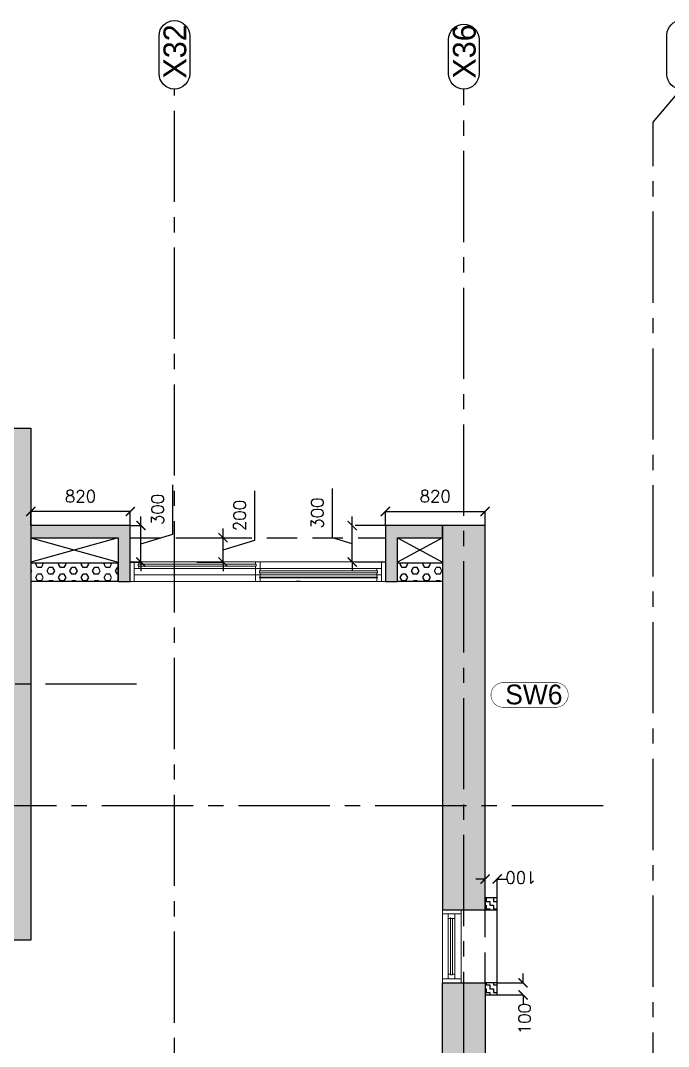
# Model space of a CAD drawing. Header units: millimetres. Extents: x 1181448 to 1317632, y -5734806 to -5633961.
# Drawn here: x 1213328 to 1218662, y -5706174 to -5697736 of the extents above; entities that cross this region are included whole.
import ezdxf

# ---------------------------------------------------------------- set-up
doc = ezdxf.new("R2010")
doc.units = ezdxf.units.MM
doc.header["$LTSCALE"] = 1000
doc.header["$MEASUREMENT"] = 0
for name, pattern in [('2BHK-A - BACK$0$AUDIT_D_120904163729-0', [0]), ('AUDIT_D_120904163729-0', [0]), ('T8(T9 IS SIMILAR) - TYPICAL FLOOR ELEVATION$1$AUDIT_D_120904163729-0', [0]), ('T8(T9 IS SIMILAR) - TYPICAL FLOOR ELEVATION$1$HIDDEN', [0.375, 0.25, -0.125]), ('T8_REFUGE COLUMNS$0$AUDIT_D_120904163729-0', [0]), ('T8_REFUGE COLUMNS$0$CENTER2', [1.125, 0.75, -0.125, 0.125, -0.125])]:
    doc.linetypes.add(name, pattern=pattern)
doc.layers.get('0').update_dxf_attribs({"linetype": 'AUDIT_D_120904163729-0'})
for name, color, linetype in [('2BHK-A - BACK$0$A-HATCH -160', 251, '2BHK-A - BACK$0$AUDIT_D_120904163729-0'), ('A_dim', 1, 'Continuous'), ('T8(T9 IS SIMILAR) - REFUGE FLOOR$1$A_rail', 253, 'Continuous'), ('T8(T9 IS SIMILAR) - TYPICAL FLOOR ELEVATION$0$A-DIM', 1, 'T8(T9 IS SIMILAR) - TYPICAL FLOOR ELEVATION$1$AUDIT_D_120904163729-0'), ('T8(T9 IS SIMILAR) - TYPICAL FLOOR ELEVATION$1$A-WALL HATCH', 252, 'T8(T9 IS SIMILAR) - TYPICAL FLOOR ELEVATION$1$AUDIT_D_120904163729-0'), ('T8(T9 IS SIMILAR) - TYPICAL FLOOR ELEVATION$1$A-WALL-FEATURES', 6, 'T8(T9 IS SIMILAR) - TYPICAL FLOOR ELEVATION$1$AUDIT_D_120904163729-0'), ('T8_REFUGE COLUMNS$0$A-CENTERLINE', 193, 'T8_REFUGE COLUMNS$0$CENTER2'), ('T8_REFUGE COLUMNS$0$A-COLUMN GRID NUMBERING', 4, 'T8_REFUGE COLUMNS$0$AUDIT_D_120904163729-0'), ('T8_REFUGE COLUMNS$1$A-RCC COLS', 3, 'Continuous')]:
    doc.layers.add(name, color=color, linetype=linetype)
for name, color, linetype, lineweight in [('2BHK-A - BACK$1$A-WALL- 160', 6, 'Continuous', 30), ('2BHK-A - BACK$1$Window', 4, 'Continuous', 20), ('T8(T9 IS SIMILAR) - REFUGE FLOOR$0$D&W', 8, 'Continuous', 25), ('T8_REFUGE COLUMNS$0$A-COLUMN NO size reduce', 81, 'Continuous', 25)]:
    doc.layers.add(name, color=color, linetype=linetype, lineweight=lineweight)
doc.layers.add('T8_REFUGE COLUMNS$0$COL-HATCH', color=7, linetype='Continuous', lineweight=25, true_color=0xa3a3a3)
doc.styles.add('T8(T9 IS SIMILAR) - TYPICAL FLOOR ELEVATION$0$Romans 1', font='romans.shx', dxfattribs={"height": 100})
doc.styles.add('T8_REFUGE COLUMNS$0$STANDARD', font='GOTHIC.TTF')
doc.dimstyles.new('T8(T9 IS SIMILAR) - TYPICAL FLOOR ELEVATION$0$ALPINE S', dxfattribs={"dimscale": 0, "dimtxt": 100, "dimasz": 75, "dimexe": 0, "dimexo": 0, "dimgap": 75, "dimtad": 1, "dimdec": 0, "dimzin": 0, "dimdsep": 46, "dimtxsty": 'T8(T9 IS SIMILAR) - TYPICAL FLOOR ELEVATION$0$Romans 1', "dimblk": 'T8(T9 IS SIMILAR) - TYPICAL FLOOR ELEVATION$0$_ArchTick', "dimcen": 0.09, "dimclrd": 256, "dimclre": 256, "dimclrt": 7, "dimadec": 0, "dimazin": 0, "dimtfac": 1, "dimtdec": 0, "dimtofl": 0, "dimtmove": 1, "dimatfit": 0, "dimldrblk": 'T8(T9 IS SIMILAR) - TYPICAL FLOOR ELEVATION$0$_Open90', "dimfxl": 1, "dimtolj": 1, "dimtzin": 0, "dimarcsym": 0})

# ---------------------------------------------------------------- blocks, each defined once
blk = doc.blocks.new('T8_REFUGE COLUMNS')
at = {"layer": 'T8_REFUGE COLUMNS$0$COL-HATCH', "linetype": 'ByBlock'}
h = blk.add_hatch(color=256, dxfattribs=at)
h.dxf.hatch_style = 1
h.paths.add_polyline_path([(1213162.1, -5701089.9), (1213412.1, -5701089.9), (1213412.1, -5705299.9), (1213162.1, -5705299.9)])
h = blk.add_hatch(color=256, dxfattribs=at)
h.dxf.hatch_style = 1
h.paths.add_polyline_path([(1217152.1, -5701889.9), (1216802.1, -5701889.9), (1216802.1, -5705049.9), (1217152.1, -5705049.9)])
h = blk.add_hatch(color=256, dxfattribs=at)
h.dxf.hatch_style = 1
h.paths.add_polyline_path([(1216802.1, -5705649.9), (1217152.1, -5705649.9), (1217152.1, -5706499.9), (1216802.1, -5706499.9)])
at = {"layer": 'T8_REFUGE COLUMNS$0$A-CENTERLINE'}
for p, q in [((1214597.1, -5722853.5), (1214597.1, -5698299.6)), ((1216977.1, -5728808.5), (1216977.1, -5698299.6)), ((1218537.1, -5698573.6), (1218766.4, -5698299.6)), ((1218537.1, -5714683.2), (1218537.1, -5698573.6)), ((1214284.1, -5703194.9), (1182156.9, -5703194.9)), ((1218123.2, -5704194.9), (1182156.9, -5704194.9))]:
    blk.add_line(p, q, dxfattribs=at)
at = {"layer": 'T8_REFUGE COLUMNS$0$A-COLUMN GRID NUMBERING', "linetype": 'ByBlock'}
for points in [[(1214720.6, -5698173.8, -1), (1214469, -5698173.8), (1214469, -5697862.2, -1), (1214720.6, -5697862.2)], [(1217102.9, -5698173.8, -1), (1216851.2, -5698173.8), (1216851.2, -5697893.3, -1), (1217102.9, -5697893.3)], [(1218883.6, -5698182.4, -1), (1218649.2, -5698182.4), (1218649.2, -5697853.6, -1), (1218883.6, -5697853.6)]]:
    blk.add_lwpolyline(points, format="xyb", close=True, dxfattribs=at)
at = {"layer": 'T8_REFUGE COLUMNS$0$A-COLUMN NO size reduce', "linetype": 'ByBlock', "const_width": 3.9}
blk.add_lwpolyline([(1217302.2, -5703384.5, -1), (1217302.2, -5703181.3), (1217735.3, -5703181.3, -1), (1217735.3, -5703384.5)], format="xyb", close=True, dxfattribs=at)
at = {"layer": 'T8_REFUGE COLUMNS$1$A-RCC COLS', "linetype": 'ByBlock'}
for points in [[(1213162.1, -5701089.9), (1213412.1, -5701089.9), (1213412.1, -5705299.9), (1213162.1, -5705299.9)], [(1217152.1, -5701889.9), (1216802.1, -5701889.9), (1216802.1, -5705049.9), (1217152.1, -5705049.9)], [(1216802.1, -5705649.9), (1217152.1, -5705649.9), (1217152.1, -5706499.9), (1216802.1, -5706499.9)]]:
    blk.add_lwpolyline(points, close=True, dxfattribs=at)
at = {"layer": 'T8_REFUGE COLUMNS$0$A-COLUMN GRID NUMBERING', "linetype": 'ByBlock', "char_height": 187.5, "attachment_point": 1, "rotation": 90, "style": 'T8_REFUGE COLUMNS$0$STANDARD'}
for s, insert in [('X32', (1214505, -5698213.8)), ('X36', (1216887.2, -5698213.9))]:
    blk.add_mtext_dynamic_manual_height_columns(s, width=444.685, gutter_width=500, heights=[0], dxfattribs=dict(at, insert=insert))
at = {"layer": 'T8_REFUGE COLUMNS$0$A-COLUMN NO size reduce', "linetype": 'ByBlock', "insert": (1217318.4, -5703197.6), "char_height": 162.5, "attachment_point": 1, "style": 'T8_REFUGE COLUMNS$0$STANDARD'}
blk.add_mtext_dynamic_manual_height_columns('SW6', width=1477.253, gutter_width=500, heights=[0], dxfattribs=at)
blk = doc.blocks.new('2BHK-A - BACK$1$2100')
at = {"layer": '2BHK-A - BACK$1$Window', "color": 1, "lineweight": 13}
for p, q in [((1150876.5, -5693344.1), (1148842.5, -5693344.1)), ((1149840.7, -5693344.1), (1148880, -5693344.1)), ((1149840.7, -5693397.4), (1148880, -5693397.4)), ((1149840.7, -5693397.4), (1149878.2, -5693397.4)), ((1149878.2, -5693397.4), (1150876.5, -5693397.4)), ((1148842.5, -5693450.8), (1148842.5, -5693450.8)), ((1149840.7, -5693504.1), (1148842.5, -5693504.1)), ((1149840.7, -5693450.8), (1148880, -5693450.8)), ((1150839, -5693450.8), (1149878.2, -5693450.8)), ((1150839, -5693504.1), (1149878.2, -5693504.1))]:
    blk.add_line(p, q, dxfattribs=at)
at = {"layer": '2BHK-A - BACK$1$Window', "color": 5, "lineweight": 13}
for p, q in [((1149840.7, -5693374.4), (1148880, -5693374.4)), ((1149840.7, -5693378.9), (1148880, -5693378.9)), ((1149840.7, -5693416), (1148880, -5693416)), ((1149840.7, -5693432.2), (1148880, -5693432.2)), ((1150839, -5693469.3), (1149878.2, -5693469.3)), ((1150839, -5693485.5), (1149878.2, -5693485.5))]:
    blk.add_line(p, q, dxfattribs=at)
at = {"layer": '2BHK-A - BACK$1$Window', "color": 4, "lineweight": 13}
for points in [[(1148842.5, -5693344.1), (1148809.5, -5693344.1), (1148809.5, -5693504.1), (1148842.5, -5693504.1)], [(1148880, -5693378.9), (1148880, -5693397.4), (1148842.5, -5693397.4), (1148842.5, -5693344.1), (1148880, -5693344.1), (1148880, -5693374.4), (1148875.5, -5693374.4), (1148875.5, -5693378.9)], [(1149840.7, -5693378.9), (1149840.7, -5693397.4), (1149878.2, -5693397.4), (1149878.2, -5693344.1), (1149840.7, -5693344.1), (1149840.7, -5693374.4), (1149845.2, -5693374.4), (1149845.2, -5693378.9)], [(1150909.5, -5693344.1), (1150876.5, -5693344.1), (1150876.5, -5693504.1), (1150909.5, -5693504.1)], [(1148880, -5693432.2), (1148880, -5693450.8), (1148842.5, -5693450.8), (1148842.5, -5693397.4), (1148880, -5693397.4), (1148880, -5693416), (1148875.5, -5693416), (1148875.5, -5693432.2)], [(1149840.7, -5693432.2), (1149840.7, -5693450.8), (1149878.2, -5693450.8), (1149878.2, -5693397.4), (1149840.7, -5693397.4), (1149840.7, -5693416), (1149845.2, -5693416), (1149845.2, -5693432.2)], [(1149878.2, -5693485.5), (1149878.2, -5693504.1), (1149840.7, -5693504.1), (1149840.7, -5693450.8), (1149878.2, -5693450.8), (1149878.2, -5693469.3), (1149873.7, -5693469.3), (1149873.7, -5693485.5)], [(1150839, -5693485.5), (1150839, -5693504.1), (1150876.5, -5693504.1), (1150876.5, -5693450.8), (1150839, -5693450.8), (1150839, -5693469.3), (1150843.5, -5693469.3), (1150843.5, -5693485.5)]]:
    blk.add_lwpolyline(points, close=True, dxfattribs=at)
blk = doc.blocks.new('2BHK-A - BACK')
at = {"layer": '2BHK-A - BACK$0$A-HATCH -160', "linetype": 'ByBlock'}
h = blk.add_hatch(dxfattribs=at)
h.set_pattern_fill('HEX', color=256, scale=250)
h.set_pattern_definition([(9e-15, (-0.22, 0.45), (-1e-29, 54.12658774), [31.25, -62.5]), (120, (-0.22, 0.45), (-46.875, -27.06329387), [31.25, -62.5]), (60, (31.03, 0.45), (-46.875, 27.06329387), [31.25, -62.5])])
h.paths.add_polyline_path([(1195742.4, -5702199.2), (1196112.6, -5702199.2), (1196112.6, -5702349.2), (1195742.4, -5702349.2)])
h.paths.add_polyline_path([(1198412.6, -5702349.2), (1199132.1, -5702349.2), (1199132.1, -5702199.2), (1198412.6, -5702199.2)])
at = {"layer": '2BHK-A - BACK$1$A-WALL- 160', "linetype": 'ByBlock'}
for p, q in [((1195742.4, -5702199.2), (1196112.6, -5702199.2)), ((1196112.6, -5702349.2), (1196112.6, -5702199.2)), ((1198412.6, -5702199.2), (1199132.1, -5702199.2)), ((1198412.6, -5702349.2), (1198412.6, -5702199.2)), ((1195742.4, -5702349.2), (1196112.6, -5702349.2)), ((1196910.6, -5702349.2), (1196948.1, -5702349.2)), ((1198412.6, -5702349.2), (1199132.1, -5702349.2))]:
    blk.add_line(p, q, dxfattribs=at)
at = {"layer": '2BHK-A - BACK$1$Window', "color": 1, "lineweight": 13}
for p, q in [((1195589.3, -5705083.3), (1195589.3, -5705617.3, 0)), ((1195642.6, -5705150.5), (1195642.6, -5705083.3)), ((1195642.6, -5705579.8, 0), (1195642.6, -5705120.8)), ((1195642.6, -5705120.8), (1195642.6, -5705617.3, 0)), ((1195696, -5705579.8, 0), (1195696, -5705083.3)), ((1195742.6, -5705617.3, 0), (1195742.6, -5705083.3))]:
    blk.add_line(p, q, dxfattribs=at)
at = {"layer": '2BHK-A - BACK$1$Window', "color": 5, "lineweight": 13}
for p, q in [((1195661.2, -5705579.8, 0), (1195661.2, -5705120.8)), ((1195677.4, -5705579.8, 0), (1195677.4, -5705120.8))]:
    blk.add_line(p, q, dxfattribs=at)
at = {"layer": '2BHK-A - BACK$1$Window', "color": 4, "lineweight": 13, "elevation": 0}
for points in [[(1195589.3, -5705083.3), (1195589.3, -5705050.3), (1195742.6, -5705050.3), (1195742.6, -5705083.3)], [(1195677.4, -5705120.8), (1195696, -5705120.8), (1195696, -5705083.3), (1195642.6, -5705083.3), (1195642.6, -5705120.8), (1195672.9, -5705120.8), (1195672.9, -5705116.3), (1195677.4, -5705116.3)], [(1195677.4, -5705579.8), (1195696, -5705579.8), (1195696, -5705617.3), (1195642.6, -5705617.3), (1195642.6, -5705579.8), (1195661.2, -5705579.8), (1195661.2, -5705584.3), (1195677.4, -5705584.3)], [(1195589.3, -5705650.3), (1195589.3, -5705617.3), (1195742.6, -5705617.3), (1195742.6, -5705650.3)]]:
    blk.add_lwpolyline(points, close=True, dxfattribs=at)
at = {"layer": '2BHK-A - BACK$1$A-WALL- 160', "linetype": 'ByBlock', "xscale": -1, "rotation": 180}
blk.add_blockref('2BHK-A - BACK$1$2100', (47403.1, -11395693.4), dxfattribs=at)
blk = doc.blocks.new('T8(T9 IS SIMILAR) - TYPICAL FLOOR ELEVATION$0$_ArchTick')
at = {"color": 0, "linetype": 'ByBlock', "const_width": 0.15}
blk.add_lwpolyline([(-0.5, -0.5), (0.5, 0.5)], dxfattribs=at)
blk = doc.blocks.new('*D2226')
at = {"layer": 'T8(T9 IS SIMILAR) - TYPICAL FLOOR ELEVATION$0$A-DIM', "lineweight": -2, "transparency": 16777216}
for p, q in [((1215895.9, -5701990.9), (1215895.9, -5701583.8)), ((1216058.4, -5701889.7), (1216058.4, -5701814.7)), ((1216058.4, -5702189.7), (1216058.4, -5701889.7)), ((1216058.4, -5702039.7), (1215895.9, -5701990.9)), ((1216058.4, -5702189.7), (1216058.4, -5702264.7))]:
    blk.add_line(p, q, dxfattribs=at)
at = {"layer": 'T8(T9 IS SIMILAR) - TYPICAL FLOOR ELEVATION$0$A-DIM', "linetype": 'T8(T9 IS SIMILAR) - TYPICAL FLOOR ELEVATION$1$HIDDEN', "lineweight": -2, "transparency": 16777216}
for p, q in [((1216331.8, -5701889.7), (1216058.4, -5701889.7)), ((1216331.8, -5702189.7), (1216058.4, -5702189.7))]:
    blk.add_line(p, q, dxfattribs=at)
at = {"layer": 'T8(T9 IS SIMILAR) - TYPICAL FLOOR ELEVATION$0$A-DIM', "linetype": 'ByBlock', "lineweight": -2, "transparency": 16777216, "xscale": 75, "yscale": 75, "zscale": 75}
for p, rotation in [((1216058.4, -5701889.7), 270), ((1216058.4, -5702189.7), 90)]:
    blk.add_blockref('T8(T9 IS SIMILAR) - TYPICAL FLOOR ELEVATION$0$_ArchTick', p, dxfattribs=dict(at, rotation=rotation))
at = {"layer": 'T8(T9 IS SIMILAR) - TYPICAL FLOOR ELEVATION$0$A-DIM', "color": 7, "linetype": 'ByBlock', "transparency": 16777216, "insert": (1215770.9, -5701787.4), "char_height": 100, "attachment_point": 5, "rotation": 90, "style": 'T8(T9 IS SIMILAR) - TYPICAL FLOOR ELEVATION$0$Romans 1'}
blk.add_mtext('\\A1;300', dxfattribs=at)
blk = doc.blocks.new('T8(T9 IS SIMILAR) - TYPICAL FLOOR ELEVATION$0$_Open90')
at = {"color": 0, "linetype": 'ByBlock', "lineweight": -2}
for p, q in [((0, 0), (-1, 0)), ((-0.5, 0.5), (0, 0)), ((0, 0), (-0.5, -0.5))]:
    blk.add_line(p, q, dxfattribs=at)
blk = doc.blocks.new('*D2227')
at = {"layer": 'T8(T9 IS SIMILAR) - TYPICAL FLOOR ELEVATION$0$A-DIM', "linetype": 'T8(T9 IS SIMILAR) - TYPICAL FLOOR ELEVATION$1$HIDDEN', "lineweight": -2, "transparency": 16777216}
for p, q in [((1216331.8, -5701889.7), (1216331.8, -5701773.5)), ((1217151.9, -5701889.7), (1217151.9, -5701773.5))]:
    blk.add_line(p, q, dxfattribs=at)
at = {"layer": 'T8(T9 IS SIMILAR) - TYPICAL FLOOR ELEVATION$0$A-DIM', "lineweight": -2, "transparency": 16777216}
blk.add_line((1216331.8, -5701773.5), (1217151.9, -5701773.5), dxfattribs=at)
at = {"layer": 'T8(T9 IS SIMILAR) - TYPICAL FLOOR ELEVATION$0$A-DIM', "linetype": 'ByBlock', "lineweight": -2, "transparency": 16777216, "xscale": 75, "yscale": 75, "zscale": 75, "rotation": 180}
blk.add_blockref('T8(T9 IS SIMILAR) - TYPICAL FLOOR ELEVATION$0$_ArchTick', (1216331.8, -5701773.5), dxfattribs=at)
at = {"layer": 'T8(T9 IS SIMILAR) - TYPICAL FLOOR ELEVATION$0$A-DIM', "linetype": 'ByBlock', "lineweight": -2, "transparency": 16777216, "xscale": 75, "yscale": 75, "zscale": 75}
blk.add_blockref('T8(T9 IS SIMILAR) - TYPICAL FLOOR ELEVATION$0$_ArchTick', (1217151.9, -5701773.5), dxfattribs=at)
at = {"layer": 'T8(T9 IS SIMILAR) - TYPICAL FLOOR ELEVATION$0$A-DIM', "color": 7, "linetype": 'ByBlock', "transparency": 16777216, "insert": (1216741.9, -5701648.5), "char_height": 100, "attachment_point": 5, "style": 'T8(T9 IS SIMILAR) - TYPICAL FLOOR ELEVATION$0$Romans 1'}
blk.add_mtext('\\A1;820', dxfattribs=at)
blk = doc.blocks.new('*D2228')
at = {"layer": 'T8(T9 IS SIMILAR) - TYPICAL FLOOR ELEVATION$0$A-DIM', "linetype": 'T8(T9 IS SIMILAR) - TYPICAL FLOOR ELEVATION$1$HIDDEN', "lineweight": -2, "transparency": 16777216}
for p, q in [((1213412.3, -5701889.7), (1213412.3, -5701773.5)), ((1214231.8, -5701889.7), (1214231.8, -5701773.5))]:
    blk.add_line(p, q, dxfattribs=at)
at = {"layer": 'T8(T9 IS SIMILAR) - TYPICAL FLOOR ELEVATION$0$A-DIM', "lineweight": -2, "transparency": 16777216}
blk.add_line((1214231.8, -5701773.5), (1213412.3, -5701773.5), dxfattribs=at)
at = {"layer": 'T8(T9 IS SIMILAR) - TYPICAL FLOOR ELEVATION$0$A-DIM', "linetype": 'ByBlock', "lineweight": -2, "transparency": 16777216, "xscale": 75, "yscale": 75, "zscale": 75, "rotation": 180}
blk.add_blockref('T8(T9 IS SIMILAR) - TYPICAL FLOOR ELEVATION$0$_ArchTick', (1213412.3, -5701773.5), dxfattribs=at)
at = {"layer": 'T8(T9 IS SIMILAR) - TYPICAL FLOOR ELEVATION$0$A-DIM', "linetype": 'ByBlock', "lineweight": -2, "transparency": 16777216, "xscale": 75, "yscale": 75, "zscale": 75}
blk.add_blockref('T8(T9 IS SIMILAR) - TYPICAL FLOOR ELEVATION$0$_ArchTick', (1214231.8, -5701773.5), dxfattribs=at)
at = {"layer": 'T8(T9 IS SIMILAR) - TYPICAL FLOOR ELEVATION$0$A-DIM', "color": 7, "linetype": 'ByBlock', "transparency": 16777216, "insert": (1213822, -5701648.5), "char_height": 100, "attachment_point": 5, "style": 'T8(T9 IS SIMILAR) - TYPICAL FLOOR ELEVATION$0$Romans 1'}
blk.add_mtext('\\A1;820', dxfattribs=at)
blk = doc.blocks.new('*D2229')
at = {"layer": 'T8(T9 IS SIMILAR) - TYPICAL FLOOR ELEVATION$0$A-DIM', "lineweight": -2, "transparency": 16777216}
for p, q in [((1215257.7, -5702010.9), (1215257.7, -5701603.8)), ((1214995.2, -5701989.7), (1214995.2, -5701914.7)), ((1214995.2, -5702189.7), (1214995.2, -5701989.7)), ((1214995.2, -5702089.7), (1215257.7, -5702010.9)), ((1214995.2, -5702189.7), (1214995.2, -5702264.7))]:
    blk.add_line(p, q, dxfattribs=at)
at = {"layer": 'T8(T9 IS SIMILAR) - TYPICAL FLOOR ELEVATION$0$A-DIM', "linetype": 'T8(T9 IS SIMILAR) - TYPICAL FLOOR ELEVATION$1$HIDDEN', "lineweight": -2, "transparency": 16777216}
for p, q in [((1214778.9, -5701989.7), (1214995.2, -5701989.7)), ((1214778.9, -5702189.7), (1214995.2, -5702189.7))]:
    blk.add_line(p, q, dxfattribs=at)
at = {"layer": 'T8(T9 IS SIMILAR) - TYPICAL FLOOR ELEVATION$0$A-DIM', "linetype": 'ByBlock', "lineweight": -2, "transparency": 16777216, "xscale": 75, "yscale": 75, "zscale": 75}
for p, rotation in [((1214995.2, -5701989.7), 270), ((1214995.2, -5702189.7), 90)]:
    blk.add_blockref('T8(T9 IS SIMILAR) - TYPICAL FLOOR ELEVATION$0$_ArchTick', p, dxfattribs=dict(at, rotation=rotation))
at = {"layer": 'T8(T9 IS SIMILAR) - TYPICAL FLOOR ELEVATION$0$A-DIM', "color": 7, "linetype": 'ByBlock', "transparency": 16777216, "insert": (1215132.7, -5701807.4), "char_height": 100, "attachment_point": 5, "rotation": 90, "style": 'T8(T9 IS SIMILAR) - TYPICAL FLOOR ELEVATION$0$Romans 1'}
blk.add_mtext('\\A1;200', dxfattribs=at)
blk = doc.blocks.new('*D2230')
at = {"layer": 'T8(T9 IS SIMILAR) - TYPICAL FLOOR ELEVATION$0$A-DIM', "lineweight": -2, "transparency": 16777216}
for p, q in [((1214582, -5701960.9), (1214582, -5701553.8)), ((1214319.5, -5701889.7), (1214319.5, -5701814.7)), ((1214319.5, -5702189.7), (1214319.5, -5701889.7)), ((1214319.5, -5702039.7), (1214582, -5701960.9)), ((1214319.5, -5702189.7), (1214319.5, -5702264.7))]:
    blk.add_line(p, q, dxfattribs=at)
at = {"layer": 'T8(T9 IS SIMILAR) - TYPICAL FLOOR ELEVATION$0$A-DIM', "linetype": 'T8(T9 IS SIMILAR) - TYPICAL FLOOR ELEVATION$1$HIDDEN', "lineweight": -2, "transparency": 16777216}
for p, q in [((1214231.8, -5701889.7), (1214319.5, -5701889.7)), ((1214231.8, -5702189.7), (1214319.5, -5702189.7))]:
    blk.add_line(p, q, dxfattribs=at)
at = {"layer": 'T8(T9 IS SIMILAR) - TYPICAL FLOOR ELEVATION$0$A-DIM', "linetype": 'ByBlock', "lineweight": -2, "transparency": 16777216, "xscale": 75, "yscale": 75, "zscale": 75}
for p, rotation in [((1214319.5, -5701889.7), 270), ((1214319.5, -5702189.7), 90)]:
    blk.add_blockref('T8(T9 IS SIMILAR) - TYPICAL FLOOR ELEVATION$0$_ArchTick', p, dxfattribs=dict(at, rotation=rotation))
at = {"layer": 'T8(T9 IS SIMILAR) - TYPICAL FLOOR ELEVATION$0$A-DIM', "color": 7, "linetype": 'ByBlock', "transparency": 16777216, "insert": (1214457, -5701757.4), "char_height": 100, "attachment_point": 5, "rotation": 90, "style": 'T8(T9 IS SIMILAR) - TYPICAL FLOOR ELEVATION$0$Romans 1'}
blk.add_mtext('\\A1;300', dxfattribs=at)
blk = doc.blocks.new('*D2259')
at = {"layer": 'T8(T9 IS SIMILAR) - TYPICAL FLOOR ELEVATION$0$A-DIM', "lineweight": -2, "transparency": 16777216}
for p, q in [((1217464.4, -5705649.9), (1217464.4, -5705574.9)), ((1217464.4, -5705749.9), (1217464.4, -5705824.9))]:
    blk.add_line(p, q, dxfattribs=at)
at = {"layer": 'T8(T9 IS SIMILAR) - TYPICAL FLOOR ELEVATION$0$A-DIM', "linetype": 'T8(T9 IS SIMILAR) - TYPICAL FLOOR ELEVATION$1$HIDDEN', "lineweight": -2, "transparency": 16777216}
for p, q in [((1217252.5, -5705649.9), (1217464.4, -5705649.9)), ((1217252.5, -5705749.9), (1217464.4, -5705749.9))]:
    blk.add_line(p, q, dxfattribs=at)
at = {"layer": 'T8(T9 IS SIMILAR) - TYPICAL FLOOR ELEVATION$0$A-DIM', "linetype": 'ByBlock', "lineweight": -2, "transparency": 16777216, "xscale": 75, "yscale": 75, "zscale": 75}
for p, rotation in [((1217464.4, -5705649.9), 270), ((1217464.4, -5705749.9), 90)]:
    blk.add_blockref('T8(T9 IS SIMILAR) - TYPICAL FLOOR ELEVATION$0$_ArchTick', p, dxfattribs=dict(at, rotation=rotation))
at = {"layer": 'T8(T9 IS SIMILAR) - TYPICAL FLOOR ELEVATION$0$A-DIM', "color": 7, "linetype": 'ByBlock', "transparency": 16777216, "insert": (1217476.9, -5705944.7), "char_height": 100, "attachment_point": 5, "rotation": 90, "style": 'T8(T9 IS SIMILAR) - TYPICAL FLOOR ELEVATION$0$Romans 1'}
blk.add_mtext('\\A1;100', dxfattribs=at)
blk = doc.blocks.new('*D2260')
at = {"layer": 'T8(T9 IS SIMILAR) - TYPICAL FLOOR ELEVATION$0$A-DIM', "lineweight": -2, "transparency": 16777216}
for p, q in [((1217152.1, -5704796.6), (1217077.1, -5704796.6)), ((1217252.5, -5704796.6), (1217327.5, -5704796.6))]:
    blk.add_line(p, q, dxfattribs=at)
at = {"layer": 'T8(T9 IS SIMILAR) - TYPICAL FLOOR ELEVATION$0$A-DIM', "linetype": 'T8(T9 IS SIMILAR) - TYPICAL FLOOR ELEVATION$1$HIDDEN', "lineweight": -2, "transparency": 16777216}
for p, q in [((1217152.1, -5704949.9), (1217152.1, -5704796.6)), ((1217252.5, -5704949.9), (1217252.5, -5704796.6))]:
    blk.add_line(p, q, dxfattribs=at)
at = {"layer": 'T8(T9 IS SIMILAR) - TYPICAL FLOOR ELEVATION$0$A-DIM', "linetype": 'ByBlock', "lineweight": -2, "transparency": 16777216, "xscale": 75, "yscale": 75, "zscale": 75}
blk.add_blockref('T8(T9 IS SIMILAR) - TYPICAL FLOOR ELEVATION$0$_ArchTick', (1217152.1, -5704796.6), dxfattribs=at)
at = {"layer": 'T8(T9 IS SIMILAR) - TYPICAL FLOOR ELEVATION$0$A-DIM', "linetype": 'ByBlock', "lineweight": -2, "transparency": 16777216, "xscale": 75, "yscale": 75, "zscale": 75, "rotation": 180}
blk.add_blockref('T8(T9 IS SIMILAR) - TYPICAL FLOOR ELEVATION$0$_ArchTick', (1217252.5, -5704796.6), dxfattribs=at)
at = {"layer": 'T8(T9 IS SIMILAR) - TYPICAL FLOOR ELEVATION$0$A-DIM', "color": 7, "linetype": 'ByBlock', "transparency": 16777216, "insert": (1217447.9, -5704784.1), "char_height": 100, "attachment_point": 5, "rotation": 180, "style": 'T8(T9 IS SIMILAR) - TYPICAL FLOOR ELEVATION$0$Romans 1'}
blk.add_mtext('\\A1;100', dxfattribs=at)
blk = doc.blocks.new('T8(T9 IS SIMILAR) - TYPICAL FLOOR ELEVATION')
at = {"layer": 'T8(T9 IS SIMILAR) - TYPICAL FLOOR ELEVATION$1$A-WALL HATCH', "linetype": 'ByBlock'}
h = blk.add_hatch(dxfattribs=at)
h.set_pattern_fill('ZIGZAG', color=256, scale=250)
h.set_pattern_definition([(0, (0, 0), (31.25, 31.25), [31.25, -31.25]), (90, (31.25, 0), (-31.25, 31.25), [31.25, -31.25])])
h.paths.add_polyline_path([(1186332.7, -5719983.5), (1186332.7, -5719683.5), (1186432.7, -5719683.5), (1186432.7, -5719883.5), (1186982.7, -5719883.5), (1186982.7, -5719523.5), (1187082.7, -5719523.5), (1187082.7, -5719983.5)])
h.paths.add_polyline_path([(1190232.7, -5719983.5), (1190232.7, -5719683.5), (1190132.7, -5719683.5), (1190132.7, -5719883.5), (1189582.7, -5719883.5), (1189582.7, -5719523.5), (1189482.7, -5719523.5), (1189482.7, -5719983.5)])
h.paths.add_polyline_path([(1190857.7, -5717933.5), (1190857.7, -5717733.5), (1190757.7, -5717733.5), (1190757.7, -5717933.5)])
h.paths.add_polyline_path([(1193357.7, -5717733.5), (1193357.7, -5717933.5), (1193257.7, -5717933.5), (1193257.7, -5717733.5)])
h.paths.add_polyline_path([(1196632.8, -5709938.8), (1196632.8, -5709738.8), (1196532.8, -5709738.8), (1196532.8, -5709938.8)])
h.paths.add_polyline_path([(1194132, -5709738.8), (1194132, -5709938.8), (1194032, -5709938.8), (1194032, -5709738.8)])
h.paths.add_polyline_path([(1195742.7, -5701889.7), (1196212.8, -5701889.7), (1196212.8, -5702349.7), (1196112.8, -5702349.7), (1196112.8, -5701989.7), (1195742.7, -5701989.7)])
h.paths.add_polyline_path([(1198312.8, -5702349.7), (1198312.8, -5701889.7), (1199132.6, -5701889.7), (1199132.6, -5701989.7), (1198412.8, -5701989.7), (1198412.8, -5702349.7)])
h.paths.add_polyline_path([(1199662.5, -5701090.3), (1199662.5, -5700890.3), (1199762.5, -5700890.3), (1199762.5, -5701090.3)])
h.paths.add_polyline_path([(1201862.6, -5700890.3), (1201862.6, -5701090.3), (1201962.6, -5701090.3), (1201962.6, -5700890.3)])
h.paths.add_polyline_path([(1210681.9, -5700890.3), (1210681.9, -5701090.3), (1210581.9, -5701090.3), (1210581.9, -5700890.3)])
h.paths.add_polyline_path([(1212882, -5701090.3), (1212882, -5700890.3), (1212782, -5700890.3), (1212782, -5701090.3)])
h.paths.add_polyline_path([(1214231.8, -5702349.7), (1214231.8, -5701889.7), (1213412.3, -5701889.7), (1213412.3, -5701989.7), (1214131.8, -5701989.7), (1214131.8, -5702349.7)])
h.paths.add_polyline_path([(1216801.9, -5701889.7), (1216331.8, -5701889.7), (1216331.8, -5702349.7), (1216431.8, -5702349.7), (1216431.8, -5701989.7), (1216801.9, -5701989.7)])
h.paths.add_polyline_path([(1215911.7, -5709938.8), (1215911.7, -5709738.8), (1216011.7, -5709738.8), (1216011.7, -5709938.8)])
h.paths.add_polyline_path([(1218412.5, -5709738.8), (1218412.5, -5709938.8), (1218512.5, -5709938.8), (1218512.5, -5709738.8)])
h.paths.add_polyline_path([(1221686.9, -5717933.5), (1221686.9, -5717733.5), (1221786.9, -5717733.5), (1221786.9, -5717933.5)])
h.paths.add_polyline_path([(1219186.9, -5717733.5), (1219186.9, -5717933.5), (1219286.9, -5717933.5), (1219286.9, -5717733.5)])
h.paths.add_polyline_path([(1222311.8, -5719983.5), (1222311.8, -5719683.5), (1222411.8, -5719683.5), (1222411.8, -5719883.5), (1222961.8, -5719883.5), (1222961.8, -5719523.5), (1223061.8, -5719523.5), (1223061.8, -5719983.5)])
h.paths.add_polyline_path([(1226211.8, -5719983.5), (1226211.8, -5719683.5), (1226111.8, -5719683.5), (1226111.8, -5719883.5), (1225561.8, -5719883.5), (1225561.8, -5719523.5), (1225461.8, -5719523.5), (1225461.8, -5719983.5)])
h.paths.add_polyline_path([(1217001.9, -5727584.6), (1216901.9, -5727584.6), (1216901.9, -5727784.6), (1216356.8, -5727784.6), (1216356.8, -5727424.6), (1216256.8, -5727424.6), (1216256.8, -5727884.6), (1217001.9, -5727884.6)])
h.paths.add_polyline_path([(1214156.8, -5727424.6), (1214056.8, -5727424.6), (1214056.8, -5727784.6), (1213412.3, -5727784.6), (1213412.3, -5727884.6), (1214156.8, -5727884.6)])
h.paths.add_polyline_path([(1210681.9, -5728884), (1210681.9, -5728684), (1210581.9, -5728684), (1210581.9, -5728884)])
h.paths.add_polyline_path([(1212882, -5728684), (1212882, -5728884), (1212782, -5728884), (1212782, -5728684)])
h.paths.add_polyline_path([(1201862.6, -5728884), (1201862.6, -5728684), (1201962.6, -5728684), (1201962.6, -5728884)])
h.paths.add_polyline_path([(1199662.5, -5728684), (1199662.5, -5728884), (1199762.5, -5728884), (1199762.5, -5728684)])
h.paths.add_polyline_path([(1198387.7, -5727424.6), (1198487.7, -5727424.6), (1198487.7, -5727784.6), (1199132.3, -5727784.6), (1199132.3, -5727884.6), (1198387.7, -5727884.6)])
h.paths.add_polyline_path([(1195542.6, -5727584.6), (1195642.6, -5727584.6), (1195642.6, -5727784.6), (1196187.7, -5727784.6), (1196187.7, -5727424.6), (1196287.7, -5727424.6), (1196287.7, -5727884.6), (1195542.6, -5727884.6)])
h = blk.add_hatch(dxfattribs=at)
h.set_pattern_fill('ZIGZAG', color=256, scale=250)
h.set_pattern_definition([(270, (1236691.37, -5711980.577), (31.25, -31.25), [31.25, -31.25]), (0, (1236691.37, -5712011.827), (31.25, 31.25), [31.25, -31.25])])
h.paths.add_polyline_path([(1217152.1, -5704949.9), (1217152.1, -5705049.9), (1217252.5, -5705049.9), (1217252.5, -5704949.9)])
h.paths.add_polyline_path([(1217152.1, -5705649.9), (1217152.1, -5705749.9), (1217252.5, -5705749.9), (1217252.5, -5705649.9)])
at = {"layer": 'T8(T9 IS SIMILAR) - TYPICAL FLOOR ELEVATION$1$A-WALL-FEATURES', "color": 8, "linetype": 'ByBlock'}
for p, q in [((1214131.8, -5701989.7), (1213412.3, -5702189.7)), ((1213412.3, -5701989.7), (1214131.8, -5702189.7)), ((1216801.9, -5701989.7), (1216431.8, -5702189.7)), ((1216431.8, -5701989.7), (1216802, -5702189.7))]:
    blk.add_line(p, q, dxfattribs=at)
at = {"layer": 'T8(T9 IS SIMILAR) - TYPICAL FLOOR ELEVATION$1$A-WALL-FEATURES', "color": 8, "linetype": 'T8(T9 IS SIMILAR) - TYPICAL FLOOR ELEVATION$1$HIDDEN'}
for p, q in [((1214231.8, -5701989.7), (1216331.8, -5701989.7)), ((1217152.1, -5705649.9), (1217152.1, -5705049.9))]:
    blk.add_line(p, q, dxfattribs=at)
at = {"layer": 'T8(T9 IS SIMILAR) - TYPICAL FLOOR ELEVATION$1$A-WALL-FEATURES', "color": 8}
blk.add_line((1217252.5, -5705649.9), (1217252.5, -5705049.9), dxfattribs=at)
at = {"layer": 'T8(T9 IS SIMILAR) - TYPICAL FLOOR ELEVATION$1$A-WALL-FEATURES', "linetype": 'ByBlock'}
for points in [[(1214231.8, -5702349.7), (1214231.8, -5701889.7), (1213412.3, -5701889.7), (1213412.3, -5701989.7), (1214131.8, -5701989.7), (1214131.8, -5702349.7)], [(1216801.9, -5701889.7), (1216331.8, -5701889.7), (1216331.8, -5702349.7), (1216431.8, -5702349.7), (1216431.8, -5701989.7), (1216801.9, -5701989.7)], [(1217152.1, -5704949.9), (1217152.1, -5705049.9), (1217252.5, -5705049.9), (1217252.5, -5704949.9)], [(1217152.1, -5705649.9), (1217152.1, -5705749.9), (1217252.5, -5705749.9), (1217252.5, -5705649.9)]]:
    blk.add_lwpolyline(points, close=True, dxfattribs=at)
at = {"layer": 'T8(T9 IS SIMILAR) - TYPICAL FLOOR ELEVATION$0$A-DIM', "linetype": 'ByBlock'}
for base, p1, p2, angle, picture, middle in [((1213412.2645, -5701773.4503), (1214231.7984, -5701889.698), (1213412.2645, -5701889.698), 180, '*D2228', (1213822.0314, -5701648.4503)), ((1214319.5, -5701889.7), (1214231.8, -5702189.7), (1214231.8, -5701889.7), 90, '*D2230', (1214457, -5701885.9)), ((1214995.2, -5701989.7), (1214778.9, -5702189.7), (1214778.9, -5701989.7), 90, '*D2229', (1215132.7, -5701935.9)), ((1216058.4, -5701889.7), (1216331.8, -5702189.7), (1216331.8, -5701889.7), 90, '*D2226', (1215770.9, -5701915.9)), ((1217151.9, -5701773.5), (1216331.8, -5701889.7), (1217151.9, -5701889.7), 180, '*D2227', (1216741.9, -5701648.5))]:
    dim = blk.add_linear_dim(base=base, p1=p1, p2=p2, angle=angle, dimstyle='T8(T9 IS SIMILAR) - TYPICAL FLOOR ELEVATION$0$ALPINE S', override={"dimscale": 1, "dimfxl": 5, "dimarcsym": 1}, dxfattribs=at)
    dim.commit()
    dim.dimension.update_dxf_attribs({"geometry": picture, "text_midpoint": middle})
for base, p1, p2, angle, picture, middle in [((1217152.1, -5704796.6), (1217252.5, -5704949.9), (1217152.1, -5704949.9), 180, '*D2260', (1217447.9, -5704659.1)), ((1217464.4, -5705749.9), (1217252.5, -5705649.9), (1217252.5, -5705749.9), 90, '*D2259', (1217601.9, -5705944.7))]:
    dim = blk.add_linear_dim(base=base, p1=p1, p2=p2, angle=angle, dimstyle='T8(T9 IS SIMILAR) - TYPICAL FLOOR ELEVATION$0$ALPINE S', override={"dimscale": 1, "dimfxl": 5, "dimarcsym": 1}, dxfattribs=at)
    dim.commit()
    dim.dimension.update_dxf_attribs({"geometry": picture, "text_midpoint": middle, "dimtype": 128})
blk = doc.blocks.new('T8(T9 IS SIMILAR) - REFUGE FLOOR')
at = {"layer": 'T8(T9 IS SIMILAR) - REFUGE FLOOR$0$D&W', "linetype": 'ByBlock', "xscale": -1}
blk.add_blockref('2BHK-A - BACK', (2412544.6, 0), dxfattribs=at)
at = {"layer": 'T8(T9 IS SIMILAR) - REFUGE FLOOR$1$A_rail', "linetype": 'ByBlock'}
blk.add_blockref('T8_REFUGE COLUMNS', (0, 0), dxfattribs=at)
blk.add_blockref('T8(T9 IS SIMILAR) - TYPICAL FLOOR ELEVATION', (0, 0), dxfattribs=at)

msp = doc.modelspace()

# ---------------------------------------------------------------- block references
at = {"layer": 'A_dim', "linetype": 'ByBlock'}
msp.add_blockref('T8(T9 IS SIMILAR) - REFUGE FLOOR', (0, 0), dxfattribs=at)

doc.saveas('drawing.dxf')
